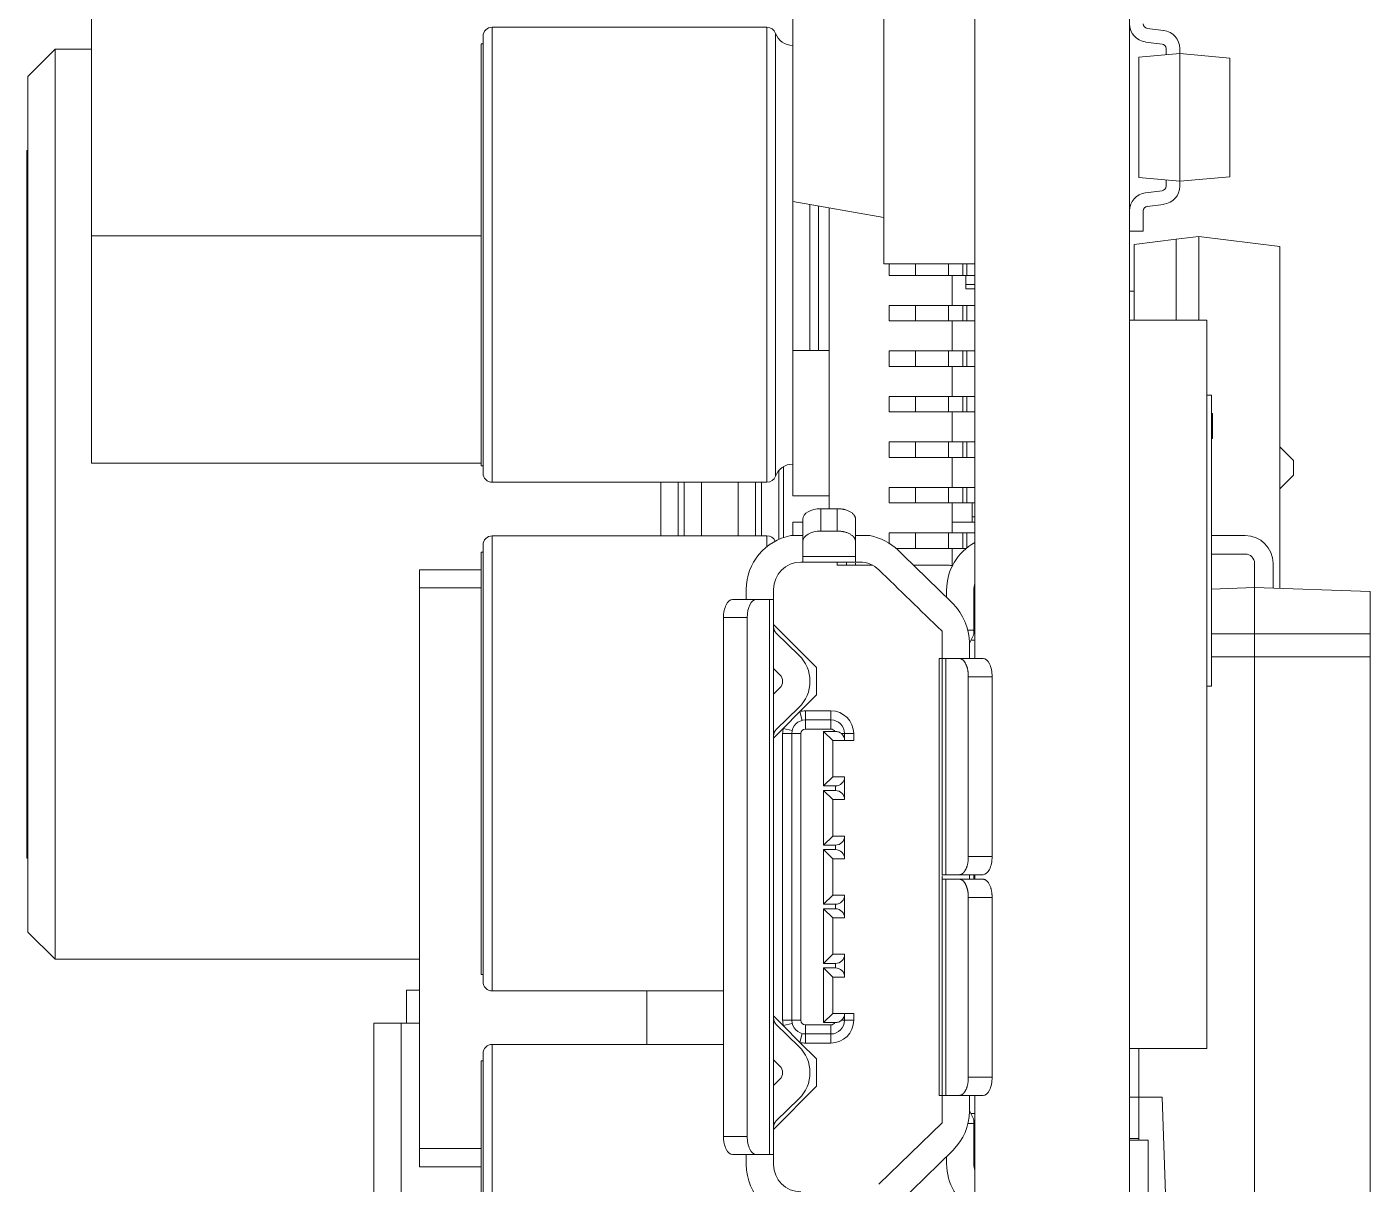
# Model space of a CAD drawing. Header units: millimetres. Extents: x 4 to 289, y 68 to 174.
# Drawn here: x 148.09 to 162.84, y 103.82 to 116.53 of the extents above; entities that cross this region are included whole.
import ezdxf

# ---------------------------------------------------------------- set-up
doc = ezdxf.new("R2010")
doc.units = ezdxf.units.MM
doc.layers.add('1', color=7, linetype='Continuous', true_color=0xffffff)

msp = doc.modelspace()

# ---------------------------------------------------------------- linework, layer by layer
at = {"layer": '1', "color": 155, "linetype": 'Continuous', "lineweight": 18}
for p, q in [((158.498, 109.593), (158.498, 144.739)), ((160.198, 73.739), (160.198, 144.739)), ((148.798, 114.239), (148.798, 121.739)), ((156.498, 114.616), (156.498, 117.639)), ((153.098, 116.43), (153.098, 116.349)), ((156.215, 116.53), (153.198, 116.53)), ((160.572, 116.495), (160.392, 116.517)), ((148.398, 116.289), (148.098, 115.989)), ((148.798, 116.289), (148.398, 116.289)), ((148.398, 106.289), (148.398, 116.289)), ((153.078, 116.349), (153.098, 116.349)), ((153.078, 111.711), (153.078, 116.349)), ((153.098, 111.711), (153.098, 116.349)), ((160.374, 116.368), (160.554, 116.346)), ((160.598, 116.296), (160.598, 116.226)), ((160.748, 116.24), (160.748, 116.296)), ((160.298, 116.2), (160.748, 116.24)), ((160.298, 116.2), (160.298, 114.879)), ((160.748, 116.24), (160.748, 114.84)), ((161.298, 116.191), (160.748, 116.24)), ((161.298, 116.191), (161.298, 114.888)), ((148.098, 115.177), (148.098, 115.989)), ((148.098, 115.177), (148.088, 115.177)), ((148.088, 107.401), (148.088, 115.177)), ((148.098, 115.177), (148.098, 107.401)), ((160.298, 114.879), (160.748, 114.84)), ((160.598, 114.783), (160.598, 114.853)), ((161.298, 114.888), (160.748, 114.84)), ((160.748, 114.84), (160.748, 114.783)), ((160.374, 114.711), (160.554, 114.733)), ((157.498, 114.439), (156.498, 114.616)), ((156.898, 111.24), (156.898, 114.545)), ((160.348, 114.513), (160.348, 114.29)), ((160.572, 114.584), (160.392, 114.562)), ((148.798, 111.739), (148.798, 114.239)), ((160.348, 114.29), (160.198, 114.29)), ((160.708, 114.2), (160.248, 114.143)), ((160.958, 114.23), (160.708, 114.2)), ((160.708, 113.311), (160.708, 114.2)), ((161.848, 114.121), (160.958, 114.23)), ((160.958, 114.23), (160.958, 113.311)), ((160.248, 113.311), (160.248, 114.143)), ((161.848, 110.364), (161.848, 114.121)), ((157.498, 113.929), (158.498, 113.929)), ((157.558, 113.929), (157.558, 113.804)), ((158.409, 113.929), (158.409, 113.804)), ((157.558, 113.804), (157.848, 113.804)), ((157.848, 113.804), (158.209, 113.804)), ((158.209, 113.804), (158.368, 113.804)), ((158.248, 113.474), (158.248, 113.804)), ((158.368, 113.804), (158.409, 113.804)), ((158.398, 113.804), (158.398, 113.705)), ((158.409, 113.804), (158.498, 113.804)), ((158.398, 113.705), (158.398, 113.655)), ((158.398, 113.705), (158.498, 113.705)), ((158.398, 113.655), (158.498, 113.655)), ((160.248, 113.63), (160.198, 113.63)), ((157.558, 113.474), (157.848, 113.474)), ((157.558, 113.474), (157.558, 113.304)), ((157.848, 113.474), (158.209, 113.474)), ((158.209, 113.474), (158.368, 113.474)), ((158.368, 113.474), (158.409, 113.474)), ((158.409, 113.474), (158.498, 113.474)), ((158.409, 113.474), (158.409, 113.304)), ((157.558, 113.304), (157.848, 113.304)), ((157.848, 113.304), (158.209, 113.304)), ((158.209, 113.304), (158.368, 113.304)), ((158.248, 112.974), (158.248, 113.304)), ((158.368, 113.304), (158.409, 113.304)), ((158.409, 113.304), (158.498, 113.304)), ((161.048, 113.311), (160.198, 113.311)), ((156.498, 111.38), (156.498, 112.98)), ((156.498, 112.98), (156.898, 112.98)), ((157.558, 112.974), (157.848, 112.974)), ((157.558, 112.804), (157.558, 112.974)), ((157.848, 112.974), (158.209, 112.974)), ((158.209, 112.974), (158.368, 112.974)), ((158.368, 112.974), (158.409, 112.974)), ((158.409, 112.974), (158.498, 112.974)), ((158.409, 112.804), (158.409, 112.974)), ((157.558, 112.804), (157.848, 112.804)), ((157.848, 112.804), (158.209, 112.804)), ((158.209, 112.804), (158.368, 112.804)), ((158.248, 112.474), (158.248, 112.804)), ((158.368, 112.804), (158.409, 112.804)), ((158.409, 112.804), (158.498, 112.804)), ((157.558, 112.474), (157.848, 112.474)), ((157.558, 112.304), (157.558, 112.474)), ((157.848, 112.474), (158.209, 112.474)), ((158.209, 112.474), (158.368, 112.474)), ((158.368, 112.474), (158.409, 112.474)), ((158.409, 112.474), (158.498, 112.474)), ((158.409, 112.304), (158.409, 112.474)), ((161.098, 112.489), (161.048, 112.489)), ((161.098, 112.489), (161.098, 109.289)), ((157.558, 112.304), (157.848, 112.304)), ((157.848, 112.304), (158.209, 112.304)), ((158.209, 112.304), (158.368, 112.304)), ((158.248, 111.974), (158.248, 112.304)), ((158.368, 112.304), (158.409, 112.304)), ((158.409, 112.304), (158.498, 112.304)), ((161.108, 112.287), (161.098, 112.287)), ((161.108, 112.15), (161.108, 112.287)), ((161.108, 112.15), (161.108, 112.012)), ((157.558, 111.974), (157.848, 111.974)), ((157.558, 111.804), (157.558, 111.974)), ((157.848, 111.974), (158.209, 111.974)), ((158.209, 111.974), (158.368, 111.974)), ((158.368, 111.974), (158.409, 111.974)), ((158.409, 111.974), (158.498, 111.974)), ((158.409, 111.804), (158.409, 111.974)), ((161.098, 112.012), (161.108, 112.012)), ((161.848, 111.919), (161.998, 111.769)), ((148.798, 111.739), (153.078, 111.739)), ((153.078, 111.711), (153.098, 111.711)), ((153.098, 111.63), (153.098, 111.711)), ((156.398, 110.923), (156.398, 111.703)), ((157.558, 111.804), (157.848, 111.804)), ((157.848, 111.804), (158.209, 111.804)), ((158.209, 111.804), (158.368, 111.804)), ((158.248, 111.474), (158.248, 111.804)), ((158.368, 111.804), (158.409, 111.804)), ((158.409, 111.804), (158.498, 111.804)), ((161.998, 111.769), (161.998, 111.609)), ((156.215, 111.53), (153.198, 111.53)), ((161.848, 111.459), (161.998, 111.609)), ((156.498, 111.38), (156.898, 111.38)), ((157.558, 111.474), (157.848, 111.474)), ((157.558, 111.304), (157.558, 111.474)), ((157.848, 111.474), (158.209, 111.474)), ((158.209, 111.474), (158.368, 111.474)), ((158.368, 111.474), (158.409, 111.474)), ((158.409, 111.474), (158.498, 111.474)), ((158.409, 111.304), (158.409, 111.474)), ((156.808, 111.24), (156.988, 111.24)), ((157.558, 111.304), (157.848, 111.304)), ((157.848, 111.304), (158.209, 111.304)), ((158.209, 111.304), (158.368, 111.304)), ((158.248, 110.974), (158.248, 111.304)), ((158.368, 111.304), (158.409, 111.304)), ((158.409, 111.304), (158.498, 111.304)), ((158.468, 111.092), (158.468, 111.304)), ((156.498, 110.944), (156.498, 111.092)), ((156.498, 111.092), (156.608, 111.092)), ((156.608, 110.88), (156.608, 111.126)), ((158.248, 111.092), (158.498, 111.092)), ((158.468, 111.15), (158.498, 111.15)), ((156.215, 110.942), (153.198, 110.942)), ((156.479, 110.944), (156.608, 110.944)), ((156.988, 110.994), (156.808, 110.994)), ((157.345, 110.944), (157.188, 110.944)), ((157.558, 110.974), (157.848, 110.974)), ((157.558, 110.86), (157.558, 110.974)), ((157.848, 110.974), (158.209, 110.974)), ((158.209, 110.974), (158.368, 110.974)), ((158.368, 110.974), (158.409, 110.974)), ((158.409, 110.974), (158.498, 110.974)), ((158.409, 110.808), (158.409, 110.974)), ((161.468, 110.945), (161.098, 110.945)), ((153.098, 110.842), (153.098, 110.761)), ((156.608, 110.716), (156.608, 110.88)), ((157.188, 110.716), (157.188, 110.88)), ((157.632, 110.804), (157.848, 110.804)), ((157.848, 110.804), (158.209, 110.804)), ((158.209, 110.804), (158.368, 110.804)), ((158.248, 110.611), (158.248, 110.804)), ((158.368, 110.804), (158.403, 110.804)), ((153.078, 110.761), (153.098, 110.761)), ((153.078, 106.123), (153.078, 110.761)), ((153.098, 106.123), (153.098, 110.761)), ((156.608, 110.654), (156.588, 110.654)), ((156.608, 110.654), (156.608, 110.716)), ((157.188, 110.654), (156.608, 110.654)), ((157.088, 110.619), (157.088, 110.654)), ((157.236, 110.654), (157.188, 110.654)), ((161.098, 110.742), (161.468, 110.742)), ((161.57, 110.64), (161.57, 110.373)), ((161.773, 110.366), (161.773, 110.64)), ((152.398, 110.369), (152.398, 110.569)), ((152.398, 110.569), (153.078, 110.569)), ((157.377, 110.619), (156.988, 110.619)), ((157.824, 110.619), (158.208, 110.619)), ((152.398, 104.209), (152.398, 110.369)), ((155.988, 110.354), (155.988, 110.244)), ((156.288, 110.354), (156.288, 110.244)), ((158.188, 110.344), (158.188, 110.264)), ((158.488, 110.344), (158.488, 109.904)), ((161.098, 110.357), (161.57, 110.373)), ((162.84, 110.329), (161.57, 110.373)), ((161.57, 110.373), (161.57, 109.865)), ((155.837, 110.244), (156.098, 110.244)), ((156.098, 110.244), (156.242, 110.244)), ((156.288, 110.244), (156.242, 110.244)), ((156.288, 110.244), (156.288, 104.144)), ((158.488, 110.304), (158.498, 110.304)), ((158.488, 110.199), (158.498, 110.199)), ((162.84, 110.329), (162.84, 109.865)), ((155.738, 110.044), (155.738, 104.344)), ((155.999, 110.044), (155.999, 104.344)), ((156.288, 109.969), (156.758, 109.494)), ((158.488, 109.904), (158.488, 109.873)), ((156.567, 109.63), (156.318, 109.872)), ((158.138, 109.594), (158.138, 109.894)), ((158.438, 109.594), (158.438, 109.767)), ((158.483, 109.85), (158.443, 109.771)), ((158.498, 109.794), (158.454, 109.794)), ((161.57, 109.865), (161.57, 109.611)), ((162.84, 109.865), (162.84, 109.611)), ((161.57, 109.611), (161.57, 103.388)), ((162.84, 109.611), (162.84, 103.433)), ((156.288, 109.483), (156.358, 109.415)), ((156.758, 109.494), (156.758, 109.194)), ((158.138, 109.594), (158.138, 107.219)), ((158.328, 109.594), (158.18, 109.594)), ((158.18, 109.594), (158.18, 107.219)), ((158.427, 109.394), (158.427, 107.419)), ((158.688, 109.394), (158.688, 107.419)), ((156.358, 109.272), (156.288, 109.204)), ((156.758, 109.194), (156.577, 109.011)), ((161.098, 109.289), (161.048, 109.289)), ((156.318, 108.815), (156.567, 109.057)), ((156.577, 109.011), (156.395, 108.827)), ((156.638, 108.919), (156.918, 108.919)), ((156.395, 108.827), (156.288, 108.719)), ((156.488, 105.619), (156.488, 108.769)), ((156.838, 108.194), (156.838, 108.794)), ((156.838, 108.794), (156.961, 108.794)), ((156.838, 108.794), (156.938, 108.694)), ((157.068, 108.769), (157.068, 108.694)), ((156.938, 108.694), (156.938, 108.294)), ((157.068, 108.694), (156.938, 108.694)), ((157.068, 108.694), (157.168, 108.694)), ((156.838, 108.194), (156.938, 108.294)), ((156.938, 108.294), (157.068, 108.294)), ((157.068, 108.294), (157.068, 108.044)), ((156.968, 108.194), (156.838, 108.194)), ((156.838, 108.144), (156.968, 108.144)), ((156.838, 108.144), (156.938, 108.044)), ((156.838, 107.544), (156.838, 108.144)), ((157.068, 108.044), (156.938, 108.044)), ((156.938, 108.044), (156.938, 107.644)), ((156.838, 107.544), (156.938, 107.644)), ((156.968, 107.544), (156.838, 107.544)), ((156.938, 107.644), (157.068, 107.644)), ((157.068, 107.644), (157.068, 107.394)), ((148.088, 107.401), (148.098, 107.401)), ((148.098, 106.589), (148.098, 107.401)), ((156.838, 107.494), (156.968, 107.494)), ((156.838, 107.494), (156.938, 107.394)), ((156.838, 106.894), (156.838, 107.494)), ((157.068, 107.394), (156.938, 107.394)), ((156.938, 107.394), (156.938, 106.994)), ((158.138, 107.169), (158.138, 104.794)), ((158.18, 107.219), (158.328, 107.219)), ((158.328, 107.169), (158.18, 107.169)), ((158.18, 107.169), (158.18, 104.794)), ((158.488, 107.169), (158.488, 107.219)), ((158.498, 107.169), (158.498, 107.219)), ((156.838, 106.894), (156.938, 106.994)), ((156.938, 106.994), (157.068, 106.994)), ((157.068, 106.994), (157.068, 106.744)), ((158.427, 106.969), (158.427, 104.994)), ((158.688, 106.969), (158.688, 104.994)), ((156.968, 106.894), (156.838, 106.894)), ((156.838, 106.844), (156.968, 106.844)), ((156.838, 106.844), (156.938, 106.744)), ((156.838, 106.244), (156.838, 106.844)), ((157.068, 106.744), (156.938, 106.744)), ((156.938, 106.744), (156.938, 106.344)), ((148.098, 106.589), (148.398, 106.289)), ((148.398, 106.289), (152.398, 106.289)), ((156.838, 106.244), (156.938, 106.344)), ((156.968, 106.244), (156.838, 106.244)), ((156.938, 106.344), (157.068, 106.344)), ((157.068, 106.344), (157.068, 106.094)), ((153.078, 106.123), (153.098, 106.123)), ((153.098, 106.042), (153.098, 106.123)), ((156.838, 106.194), (156.938, 106.094)), ((156.838, 105.594), (156.838, 106.194)), ((156.838, 106.194), (156.968, 106.194)), ((156.938, 106.094), (156.938, 105.694)), ((157.068, 106.094), (156.938, 106.094)), ((152.258, 105.589), (152.258, 105.949)), ((152.398, 105.949), (152.258, 105.949)), ((155.738, 105.942), (153.198, 105.942)), ((154.897, 105.354), (154.897, 105.942)), ((154.898, 105.354), (154.898, 105.942)), ((156.288, 105.669), (156.395, 105.561)), ((156.838, 105.594), (156.938, 105.694)), ((156.938, 105.694), (157.068, 105.694)), ((157.068, 105.694), (157.168, 105.694)), ((157.068, 105.694), (157.068, 105.619)), ((152.198, 105.589), (151.898, 105.589)), ((151.898, 105.589), (151.898, 103.139)), ((152.198, 105.589), (152.398, 105.589)), ((152.198, 105.589), (152.198, 103.139)), ((156.567, 105.33), (156.318, 105.572)), ((156.395, 105.561), (156.577, 105.376)), ((156.961, 105.594), (156.838, 105.594)), ((155.738, 105.354), (153.198, 105.354)), ((156.577, 105.376), (156.758, 105.194)), ((156.918, 105.469), (156.638, 105.469)), ((153.098, 105.254), (153.098, 105.173)), ((156.288, 105.183), (156.358, 105.115)), ((156.758, 105.194), (156.758, 104.894)), ((161.048, 105.311), (160.198, 105.311)), ((160.3, 105.311), (160.3, 104.773)), ((153.078, 105.173), (153.098, 105.173)), ((153.078, 100.535), (153.078, 105.173)), ((153.098, 100.535), (153.098, 105.173)), ((156.358, 104.972), (156.288, 104.904)), ((156.758, 104.894), (156.288, 104.419)), ((156.318, 104.515), (156.567, 104.757)), ((158.138, 104.494), (158.138, 104.794)), ((158.18, 104.794), (158.328, 104.794)), ((158.438, 104.62), (158.438, 104.794)), ((158.498, 73.739), (158.498, 104.794)), ((160.3, 104.775), (160.198, 104.775)), ((160.554, 104.773), (160.3, 104.773)), ((160.3, 104.773), (160.3, 104.303)), ((160.601, 103.422), (160.554, 104.773)), ((158.443, 104.616), (158.483, 104.537)), ((158.454, 104.594), (158.498, 104.594)), ((158.138, 104.494), (157.445, 103.819)), ((158.488, 104.515), (158.488, 104.484)), ((158.488, 104.484), (158.488, 104.044)), ((158.488, 104.474), (158.498, 104.474)), ((158.488, 104.304), (158.498, 104.304)), ((160.299, 104.319), (160.198, 104.319)), ((160.401, 104.303), (160.198, 104.303)), ((160.401, 103.122), (160.401, 104.303)), ((152.398, 104.009), (152.398, 104.209)), ((157.655, 103.604), (158.257, 104.19)), ((153.078, 104.009), (152.398, 104.009)), ((156.098, 104.144), (155.837, 104.144)), ((155.988, 104.144), (155.988, 104.034)), ((156.242, 104.144), (156.098, 104.144)), ((156.242, 104.144), (156.288, 104.144)), ((156.288, 104.144), (156.288, 104.034)), ((158.188, 104.044), (158.188, 104.123)), ((158.496, 103.974), (158.498, 103.974))]:
    msp.add_line(p, q, dxfattribs=at)
at = {"layer": '1', "color": 155, "linetype": 'Continuous', "lineweight": 13}
for p, q in [((153.198, 116.53), (153.198, 111.53)), ((156.215, 111.53), (156.215, 116.53)), ((156.309, 116.463), (156.309, 111.597)), ((156.498, 114.616), (156.498, 112.98)), ((156.686, 112.98), (156.686, 114.582)), ((156.781, 114.566), (156.781, 112.98)), ((148.798, 114.239), (153.078, 114.239)), ((157.848, 113.929), (157.848, 113.804)), ((158.209, 113.929), (158.209, 113.804)), ((158.368, 113.929), (158.368, 113.804)), ((157.848, 113.474), (157.848, 113.304)), ((158.209, 113.474), (158.209, 113.304)), ((158.368, 113.474), (158.368, 113.304)), ((157.848, 112.804), (157.848, 112.974)), ((158.209, 112.804), (158.209, 112.974)), ((158.368, 112.804), (158.368, 112.974)), ((157.848, 112.304), (157.848, 112.474)), ((158.209, 112.304), (158.209, 112.474)), ((158.368, 112.304), (158.368, 112.474)), ((161.098, 112.15), (161.108, 112.15)), ((157.848, 111.804), (157.848, 111.974)), ((158.209, 111.804), (158.209, 111.974)), ((158.368, 111.804), (158.368, 111.974)), ((155.049, 110.942), (155.049, 111.53)), ((155.241, 110.942), (155.241, 111.53)), ((155.305, 110.942), (155.305, 111.531)), ((155.497, 110.942), (155.497, 111.53)), ((155.899, 110.942), (155.899, 111.53)), ((156.091, 110.942), (156.091, 111.531)), ((156.155, 110.942), (156.155, 111.53)), ((156.347, 110.903), (156.347, 111.661)), ((157.848, 111.304), (157.848, 111.474)), ((158.209, 111.304), (158.209, 111.474)), ((158.368, 111.304), (158.368, 111.474)), ((156.808, 110.994), (156.808, 111.24)), ((156.988, 111.24), (156.988, 110.994)), ((153.198, 110.942), (153.198, 105.942)), ((156.215, 110.824), (156.215, 110.942)), ((157.848, 110.804), (157.848, 110.974)), ((158.209, 110.804), (158.209, 110.974)), ((158.368, 110.804), (158.368, 110.974)), ((156.608, 110.716), (157.188, 110.716)), ((156.988, 110.619), (156.988, 110.654)), ((157.188, 110.619), (157.188, 110.642)), ((153.078, 110.369), (152.398, 110.369)), ((156.242, 110.244), (156.242, 104.144)), ((155.738, 110.044), (155.999, 110.044)), ((158.488, 109.904), (158.421, 109.904)), ((161.098, 109.865), (161.57, 109.865)), ((162.84, 109.865), (161.57, 109.865)), ((161.57, 109.611), (161.098, 109.611)), ((161.57, 109.611), (162.84, 109.611)), ((158.108, 104.794), (158.108, 109.594)), ((158.688, 109.394), (158.427, 109.394)), ((156.638, 108.919), (156.638, 109.019)), ((156.638, 109.019), (156.918, 109.019)), ((156.918, 108.919), (156.918, 109.019)), ((156.577, 109.011), (156.602, 108.914)), ((156.638, 108.919), (156.638, 108.819)), ((156.918, 108.919), (156.918, 108.819)), ((156.388, 108.769), (156.488, 108.769)), ((156.388, 105.619), (156.388, 108.769)), ((156.492, 108.803), (156.395, 108.827)), ((156.488, 108.769), (156.588, 108.769)), ((156.588, 108.769), (156.588, 105.619)), ((156.918, 108.819), (156.638, 108.819)), ((157.068, 108.769), (157.034, 108.769)), ((157.168, 108.769), (157.068, 108.769)), ((157.168, 108.769), (157.168, 108.694)), ((156.968, 108.144), (156.968, 108.194)), ((156.968, 107.494), (156.968, 107.544)), ((158.427, 107.419), (158.688, 107.419)), ((158.427, 106.969), (158.688, 106.969)), ((156.968, 106.844), (156.968, 106.894)), ((156.968, 106.194), (156.968, 106.244)), ((157.168, 105.694), (157.168, 105.619)), ((156.388, 105.619), (156.488, 105.619)), ((156.395, 105.561), (156.492, 105.584)), ((156.488, 105.619), (156.588, 105.619)), ((156.638, 105.469), (156.638, 105.569)), ((156.638, 105.569), (156.918, 105.569)), ((156.918, 105.469), (156.918, 105.569)), ((157.068, 105.619), (157.034, 105.619)), ((157.168, 105.619), (157.068, 105.619)), ((153.198, 105.354), (153.198, 100.354)), ((156.602, 105.473), (156.577, 105.376)), ((156.638, 105.469), (156.638, 105.369)), ((156.918, 105.369), (156.638, 105.369)), ((156.918, 105.469), (156.918, 105.369)), ((158.427, 104.994), (158.688, 104.994)), ((158.422, 104.484), (158.488, 104.484)), ((155.999, 104.344), (155.738, 104.344)), ((152.398, 104.209), (153.078, 104.209))]:
    msp.add_line(p, q, dxfattribs=at)
at = {"layer": '1', "color": 155, "linetype": 'Continuous', "lineweight": 18}
for centre, radius, start, end in [((160.398, 116.567), 0.2, 180, 263), ((160.398, 116.567), 0.05, 180, 263), ((153.198, 116.43), 0.1, 90, 180), ((156.215, 116.43), 0.1, 19.4712, 90), ((156.498, 116.53), 0.2, 199.4712, 270), ((160.548, 116.296), 0.2, 0, 83), ((160.548, 116.296), 0.05, 0, 83), ((160.548, 114.783), 0.05, 277, 0), ((160.548, 114.783), 0.2, 277, 0), ((160.398, 114.513), 0.2, 97, 180), ((160.398, 114.513), 0.05, 97, 180), ((156.498, 111.53), 0.2, 90, 160.5288), ((153.198, 111.63), 0.1, 180, 270), ((156.215, 111.63), 0.1, 270, 340.5288), ((153.198, 110.842), 0.1, 90, 180), ((156.588, 110.354), 0.6, 100.4753, 180), ((156.215, 110.842), 0.1, 24.382, 90), ((161.468, 110.64), 0.305, 0, 90), ((158.788, 110.344), 0.6, 118.9041, 180), ((156.588, 110.354), 0.3, 90, 180), ((157.236, 110.354), 0.3, 45.7441, 90), ((161.468, 110.64), 0.102, 0, 90), ((158.788, 110.344), 0.3, 165.164, 180), ((156.388, 109.944), 0.1, 180, 225.8227), ((156.288, 109.344), 0.4, 314.1773, 45.8227), ((156.288, 109.344), 0.1, 314.1773, 45.8227), ((156.638, 108.769), 0.15, 90, 180), ((156.918, 108.769), 0.15, 0, 90), ((156.388, 108.744), 0.1, 134.1773, 180), ((156.968, 108.694), 0.1, 0, 48.5904), ((156.968, 108.294), 0.1, 270, 0), ((156.968, 108.044), 0.1, 0, 90), ((156.968, 107.644), 0.1, 270, 0), ((156.968, 107.394), 0.1, 0, 90), ((156.968, 106.994), 0.1, 270, 0), ((156.968, 106.744), 0.1, 0, 90), ((156.968, 106.344), 0.1, 270, 0), ((156.968, 106.094), 0.1, 0, 90), ((153.198, 106.042), 0.1, 180, 270), ((156.388, 105.644), 0.1, 180, 225.8227), ((156.968, 105.694), 0.1, 311.4096, 0), ((156.638, 105.619), 0.15, 180, 270), ((156.918, 105.619), 0.15, 270, 0), ((153.198, 105.254), 0.1, 90, 180), ((156.288, 105.044), 0.4, 314.1773, 45.8227), ((156.288, 105.044), 0.1, 314.1773, 45.8227), ((157.838, 104.62), 0.6, 314.2559, 0), ((156.388, 104.444), 0.1, 134.1773, 180), ((156.588, 104.034), 0.6, 180, 270), ((156.588, 104.034), 0.3, 180, 270), ((158.788, 104.044), 0.6, 180, 241.0959), ((158.788, 104.044), 0.3, 180, 194.836)]:
    msp.add_arc(centre, radius, start, end, dxfattribs=at)
at = {"layer": '1', "color": 155, "linetype": 'Continuous', "lineweight": 13}
for centre, radius, start, end in [((156.638, 108.769), 0.25, 90, 104.0079), ((156.918, 108.769), 0.25, 0, 90), ((156.638, 108.769), 0.25, 166.5984, 180), ((156.638, 108.769), 0.05, 90, 180), ((156.918, 108.769), 0.05, 30, 90), ((156.638, 105.619), 0.25, 180, 193.4016), ((156.638, 105.619), 0.05, 180, 270), ((156.918, 105.619), 0.25, 270, 0), ((156.918, 105.619), 0.05, 270, 330), ((156.638, 105.619), 0.25, 255.9921, 270)]:
    msp.add_arc(centre, radius, start, end, dxfattribs=at)
at = {"layer": '1', "color": 155, "linetype": 'Continuous', "lineweight": 18}
for centre, major_axis, ratio, start_param, end_param in [((156.808, 111.126), (-0.2, 0), 0.569635, 4.712389, 6.283185), ((156.808, 110.88), (-0.2, 0), 0.569635, 4.712389, 6.283185), ((156.098, 110.044), (0, 0.2), 0.495392, 0, 1.570796), ((156.098, 104.344), (0, 0.2), 0.495392, 1.570796, 3.141593)]:
    msp.add_ellipse(centre, major_axis=major_axis, ratio=ratio, start_param=start_param, end_param=end_param, dxfattribs=at)
for points, degree in [([(157.498, 113.929), (157.498, 116.729)], 1), ([(161.048, 113.311), (161.048, 105.311)], 1), ([(156.988, 111.24), (157.071, 111.24), (157.187, 111.174), (157.188, 111.126)], 2), ([(157.188, 111.126), (157.188, 110.88)], 1), ([(157.188, 110.88), (157.187, 110.927), (157.072, 110.993), (156.988, 110.994)], 2), ([(157.345, 110.944), (157.461, 110.922), (157.57, 110.866), (157.655, 110.783)], 3), ([(157.188, 110.654), (157.188, 110.654), (157.188, 110.676), (157.188, 110.716)], 3), ([(158.257, 110.197), (157.655, 110.783)], 1), ([(157.445, 110.568), (158.138, 109.894)], 1), ([(158.208, 110.619), (158.225, 110.619), (158.241, 110.616), (158.257, 110.612)], 3), ([(158.257, 110.197), (158.371, 110.085), (158.438, 109.927), (158.438, 109.767)], 3), ([(158.18, 109.594), (158.153, 109.594), (158.138, 109.594), (158.138, 109.594)], 3), ([(158.328, 109.594), (158.589, 109.594)], 1), ([(158.138, 107.219), (158.138, 107.219), (158.153, 107.219), (158.18, 107.219)], 3), ([(158.138, 107.169), (158.138, 107.17), (158.138, 107.207)], 2), ([(158.18, 107.169), (158.153, 107.169), (158.138, 107.169), (158.138, 107.169)], 3), ([(158.589, 107.219), (158.328, 107.219)], 1), ([(158.328, 107.169), (158.589, 107.169)], 1), ([(158.589, 107.169), (158.63, 107.168), (158.688, 107.053), (158.688, 106.969)], 2), ([(158.138, 104.794), (158.138, 104.794), (158.153, 104.794), (158.18, 104.794)], 3), ([(158.589, 104.794), (158.328, 104.794)], 1)]:
    msp.add_open_spline(points, degree=degree, dxfattribs=at)
for points, degree, knots in [([(155.837, 110.244), (155.811, 110.244), (155.785, 110.222), (155.749, 110.148), (155.738, 110.096), (155.738, 110.044)], 3, [0, 0, 0, 0, 0.5, 0.5, 1, 1, 1, 1]), ([(158.443, 109.771), (158.441, 109.768), (158.44, 109.764), (158.438, 109.757), (158.438, 109.753), (158.438, 109.749)], 3, [0, 0, 0, 0, 0.5, 0.5, 1, 1, 1, 1]), ([(158.488, 109.873), (158.488, 109.869), (158.487, 109.865), (158.486, 109.857), (158.484, 109.854), (158.483, 109.85)], 3, [0, 0, 0, 0, 0.5, 0.5, 1, 1, 1, 1]), ([(158.427, 109.394), (158.427, 109.469), (158.403, 109.525), (158.374, 109.593), (158.328, 109.594)], 2, [0, 0, 0, 0.5, 0.5, 1, 1, 1]), ([(158.688, 109.394), (158.688, 109.446), (158.677, 109.498), (158.641, 109.572), (158.615, 109.594), (158.589, 109.594)], 3, [0, 0, 0, 0, 0.5, 0.5, 1, 1, 1, 1]), ([(157.034, 108.769), (157.03, 108.772), (157.025, 108.776), (157.014, 108.782), (157.008, 108.785), (156.995, 108.789), (156.989, 108.791), (156.975, 108.793), (156.968, 108.794), (156.961, 108.794)], 3, [0, 0, 0, 0, 0.25, 0.25, 0.5, 0.5, 0.75, 0.75, 1, 1, 1, 1]), ([(158.328, 107.219), (158.366, 107.219), (158.393, 107.268), (158.427, 107.326), (158.427, 107.419)], 2, [0, 0, 0, 0.5, 0.5, 1, 1, 1]), ([(158.589, 107.219), (158.615, 107.219), (158.641, 107.24), (158.677, 107.314), (158.688, 107.366), (158.688, 107.419)], 3, [0, 0, 0, 0, 0.5, 0.5, 1, 1, 1, 1]), ([(158.427, 106.969), (158.427, 107.044), (158.403, 107.1), (158.374, 107.168), (158.328, 107.169)], 2, [0, 0, 0, 0.5, 0.5, 1, 1, 1]), ([(158.438, 107.217), (158.438, 107.212), (158.438, 107.17), (158.438, 107.169)], 2, [0, 0, 0, 0.110418, 1, 1, 1]), ([(156.961, 105.594), (156.968, 105.594), (156.975, 105.594), (156.989, 105.596), (156.995, 105.598), (157.008, 105.602), (157.014, 105.605), (157.025, 105.611), (157.03, 105.615), (157.034, 105.619)], 3, [0, 0, 0, 0, 0.25, 0.25, 0.5, 0.5, 0.75, 0.75, 1, 1, 1, 1]), ([(158.328, 104.794), (158.366, 104.794), (158.393, 104.843), (158.427, 104.901), (158.427, 104.994)], 2, [0, 0, 0, 0.5, 0.5, 1, 1, 1]), ([(158.589, 104.794), (158.615, 104.794), (158.641, 104.815), (158.677, 104.889), (158.688, 104.941), (158.688, 104.994)], 3, [0, 0, 0, 0, 0.5, 0.5, 1, 1, 1, 1]), ([(158.438, 104.638), (158.438, 104.634), (158.438, 104.631), (158.44, 104.623), (158.441, 104.619), (158.443, 104.616)], 3, [0, 0, 0, 0, 0.5, 0.5, 1, 1, 1, 1]), ([(158.483, 104.537), (158.484, 104.533), (158.486, 104.53), (158.487, 104.522), (158.488, 104.518), (158.488, 104.515)], 3, [0, 0, 0, 0, 0.5, 0.5, 1, 1, 1, 1]), ([(155.738, 104.344), (155.738, 104.291), (155.749, 104.239), (155.785, 104.165), (155.811, 104.144), (155.837, 104.144)], 3, [0, 0, 0, 0, 0.5, 0.5, 1, 1, 1, 1])]:
    msp.add_open_spline(points, degree=degree, knots=knots, dxfattribs=at)
at = {"layer": '1', "color": 155, "linetype": 'Continuous', "lineweight": 13}
for points in [[(158.108, 109.594), (158.134, 109.594)], [(158.134, 104.794), (158.108, 104.794)]]:
    msp.add_open_spline(points, degree=1, dxfattribs=at)

doc.saveas('drawing.dxf')
